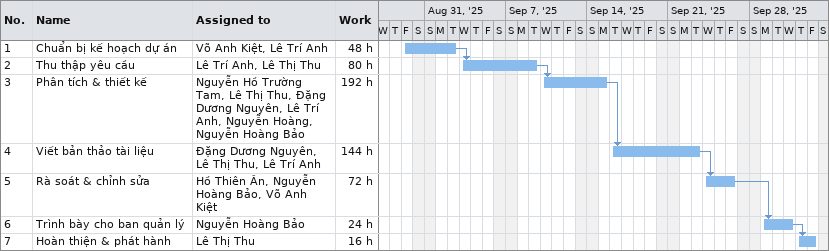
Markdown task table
| ID | Task | Start | Finish | Predecessors | Resources | Work (h) |
|---|---|---|---|---|---|---|
| 1 | Chuẩn bị kế hoạch dự án | 2025-08-29 | 2025-09-02 |  | Võ Anh Kiệt, Lê Trí Anh | 48 |
| 2 | Thu thập yêu cầu | 2025-09-03 | 2025-09-09 | 1 | Lê Trí Anh, Lê Thị Thu | 80 |
| 3 | Phân tích & thiết kế | 2025-09-10 | 2025-09-15 | 2 | Nguyễn Hồ Trường Tam, Lê Thị Thu, Đặng Dương Nguyên, Lê Trí Anh, Nguyễn Hoàng, Nguyễn Hoàng Bảo | 192 |
| 4 | Viết bản thảo tài liệu | 2025-09-16 | 2025-09-23 | 3 | Đặng Dương Nguyên, Lê Thị Thu, Lê Trí Anh | 144 |
| 5 | Rà soát & chỉnh sửa | 2025-09-24 | 2025-09-26 | 4 | Hồ Thiên Ân, Nguyễn Hoàng Bảo, Võ Anh Kiệt | 72 |
| 6 | Trình bày cho ban quản lý | 2025-09-29 | 2025-10-01 | 5 | Nguyễn Hoàng Bảo | 24 |
| 7 | Hoàn thiện & phát hành | 2025-10-02 | 2025-10-03 | 6 | Lê Thị Thu | 16 |
